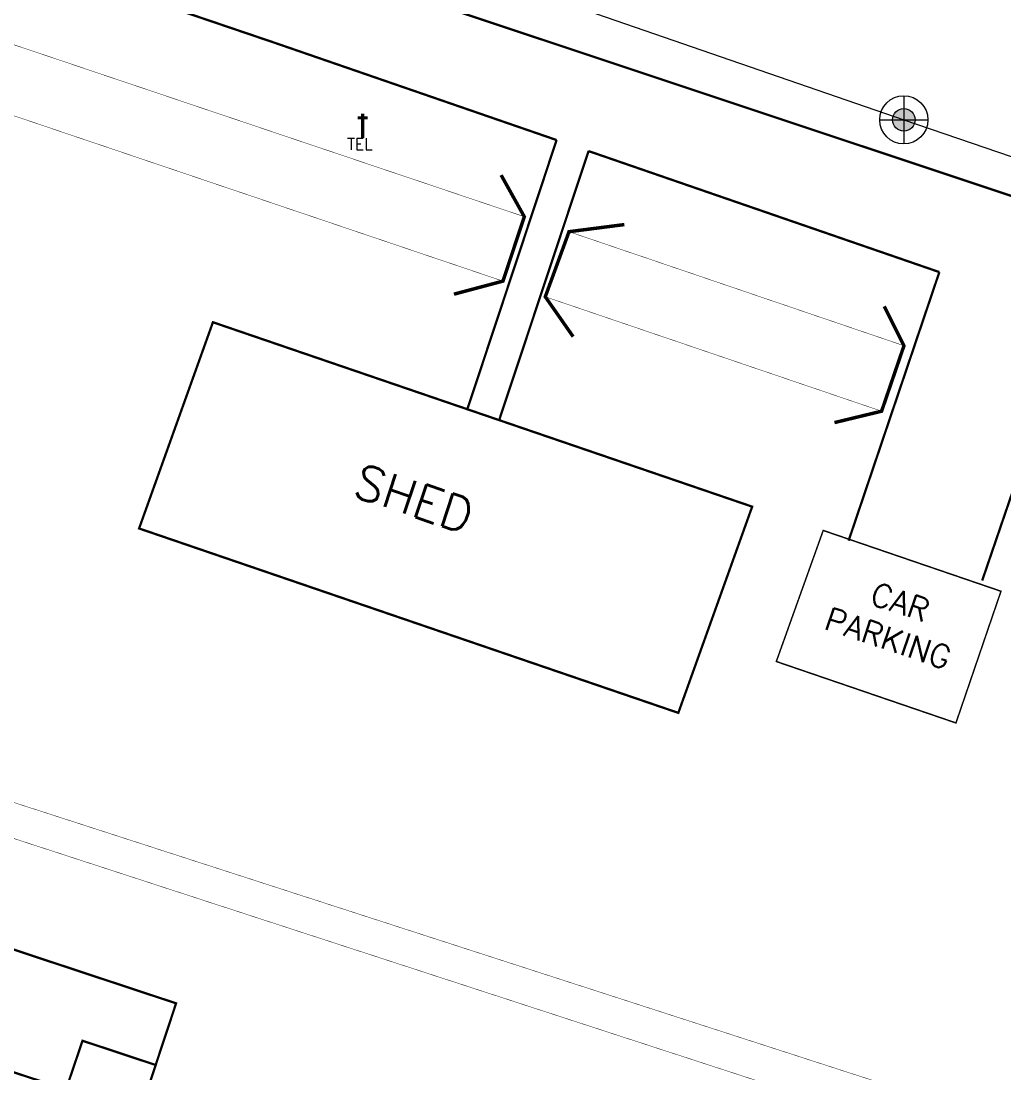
# Model space of a CAD drawing. Header units: inches. Extents: x 350994 to 353538, y 1581369 to 1583842.
# Drawn here: x 351504.87 to 351547.7, y 1583261.38 to 1583307.21 of the extents above; entities that cross this region are included whole.
import ezdxf

# ---------------------------------------------------------------- set-up
doc = ezdxf.new("R2010")
doc.units = ezdxf.units.IN
doc.header["$MEASUREMENT"] = 0
for name, pattern in [('1', [0]), ('ACAD_ISO02W100', [15, 12, -3]), ('ACAD_ISO03W100', [30, 12, -18]), ('DASHDOTX2', [2, 1, -0.5, 0, -0.5])]:
    doc.linetypes.add(name, pattern=pattern)
for name, color, linetype in [('BOUNDARY', 5, 'Continuous'), ('CULVERT', 255, '1'), ('CW', 94, '1'), ('EP TF', 5, 'Continuous'), ("ROAD'S", 1, '1'), ('TELEPHONE', 62, 'Continuous')]:
    doc.layers.add(name, color=color, linetype=linetype)
doc.styles.add('ROMANS', font='ROMANS.shx')
doc.styles.get("Standard").update_dxf_attribs({"font": 'arial.ttf'})
doc.linetypes.add('SILT_FENCE', pattern='A,0.5,-0.2,["EP",Standard,S=0.1,R=0,X=-0.1,Y=-0.05],-0.2', length=0.9)

# ---------------------------------------------------------------- blocks, each defined once
blk = doc.blocks.new('EP1')
at = {"layer": 'EP TF', "lineweight": 5}
h = blk.add_hatch(color=252, dxfattribs=at)
edge = h.paths.add_edge_path()
edge.add_arc((351339.771, 1583222.914), 0.49, 0, 360)
at = {"layer": 'EP TF', "color": 252, "lineweight": 5}
for points in [[(351339.771, 1583223.964), (351339.771, 1583221.864)], [(351338.721, 1583222.914), (351340.821, 1583222.914)]]:
    blk.add_lwpolyline(points, dxfattribs=at)
for radius in [1.05, 0.49]:
    blk.add_circle((351339.771, 1583222.914), radius, dxfattribs=at)

msp = doc.modelspace()

# ---------------------------------------------------------------- linework, layer by layer
at = {"layer": 'BOUNDARY', "lineweight": 5}
for points, const_width, elevation in [([(351513.229, 1583294.086), (351536.725, 1583286.051), (351533.507, 1583277.066), (351510.012, 1583285.101), (351513.229, 1583294.086), (351536.725, 1583286.051)], 0.1, 97.465), ([(351539.82, 1583285.014), (351537.776, 1583279.304), (351545.603, 1583276.627), (351547.565, 1583282.365), (351539.82, 1583285.014)], 0.0636, 97.456)]:
    msp.add_lwpolyline(points, dxfattribs=dict(at, const_width=const_width, elevation=elevation))
at = {"layer": 'BOUNDARY', "lineweight": 5, "elevation": 99.066}
msp.add_lwpolyline([(351499.224, 1583263.17, 0.1, 0.1, 0), (351506.826, 1583260.653, 0.1, 0.1, 0), (351507.547, 1583262.78, 0.1, 0.1, 0), (351510.735, 1583261.724, 0.1, 0.1, 0), (351510.735, 1583261.724, 0.1, 0.1, 0), (351510.735, 1583261.724, 0.1, 0.1, 0), (351510.735, 1583261.724, 0.1, 0.1, 0), (351509.487, 1583257.956, 0.1, 0.1, 0), (351509.107, 1583258.081, 0.1, 0.1, 0), (351508.384, 1583255.898, 0.1, 0.1, 0), (351508.764, 1583255.772, 0.1, 0.1, 0), (351507.475, 1583251.88, 0.1, 0.1, 0), (351507.141, 1583251.991, 0.1, 0.1, 0), (351507.267, 1583252.37, 0.1, 0.1, 0), (351504.514, 1583253.282, 0.1, 0.1, 0)], format="xyseb", dxfattribs=at)
at = {"layer": 'CULVERT', "color": 250, "linetype": 'DASHDOTX2', "lineweight": 5, "ltscale": 2, "const_width": 0.02}
for points, elevation in [([(351526.796, 1583298.685), (351415.108, 1583336.311)], 96.872), ([(351420.048, 1583300.504), (351574.792, 1583250.436)], 99.066), ([(351419.521, 1583299.306), (351574.263, 1583248.873)], 99.066), ([(351543.339, 1583293.063), (351528.744, 1583298.031)], 96.872)]:
    msp.add_lwpolyline(points, dxfattribs=dict(at, elevation=elevation))
for points in [[(351525.866, 1583295.878), (351414.28, 1583333.604)], [(351542.364, 1583290.21), (351527.71, 1583295.196)]]:
    msp.add_lwpolyline(points, dxfattribs=at)
at = {"layer": 'CULVERT', "color": 250, "lineweight": 5, "const_width": 0.15}
for points in [[(351525.787, 1583300.497), (351526.796, 1583298.685), (351525.866, 1583295.878), (351523.729, 1583295.308)], [(351531.155, 1583298.341), (351528.744, 1583298.031), (351527.71, 1583295.196), (351528.924, 1583293.459)], [(351542.483, 1583294.778), (351543.339, 1583293.063), (351542.364, 1583290.21), (351540.312, 1583289.714)]]:
    msp.add_lwpolyline(points, dxfattribs=at)
at = {"layer": 'CW', "linetype": 'ACAD_ISO03W100', "lineweight": 5, "ltscale": 0.1, "const_width": 0.1, "elevation": 99.066}
msp.add_lwpolyline([(351496.198, 1583266.537), (351497.088, 1583269.224), (351511.624, 1583264.411), (351510.735, 1583261.724)], dxfattribs=at)
at = {"layer": 'EP TF', "color": 252, "linetype": 'SILT_FENCE', "lineweight": 5, "ltscale": 6, "elevation": 97.302}
msp.add_lwpolyline([(351410.701, 1583348.845), (351433.156, 1583340.828), (351460.584, 1583331.224), (351487.867, 1583321.803), (351514.82, 1583312.747), (351543.332, 1583302.904), (351570.374, 1583293.664), (351592.865, 1583287.361)], dxfattribs=at)
at = {"layer": "ROAD'S", "lineweight": 5, "const_width": 0.1}
msp.add_lwpolyline([(351411.935, 1583346.868), (351414.522, 1583345.681), (351483.08, 1583321.341), (351517.089, 1583309.894), (351589.218, 1583285.857), (351593.825, 1583286.369), (351610.496, 1583337.07), (351608.719, 1583338.561), (351606.603, 1583339.31), (351528, 1583365.739), (351449.988, 1583391.929), (351428.689, 1583399.389), (351425.433, 1583399.196), (351423.571, 1583399.178), (351410.233, 1583349.25)], close=True, dxfattribs=at)
for points in [[(351566.837, 1583288.695), (351587.368, 1583281.612), (351589.749, 1583279.92), (351590.972, 1583277.627), (351589.879, 1583272.789), (351572.923, 1583223.021), (351570.49, 1583222.806), (351567.784, 1583223.345), (351562.174, 1583225.354), (351463.672, 1583257.317), (351394.003, 1583279.224), (351390.857, 1583283.441), (351391.809, 1583287.12), (351391.809, 1583287.12), (351391.95, 1583287.665), (351407.18, 1583340.371), (351411.724, 1583342.339), (351413.567, 1583341.782), (351482.492, 1583317.608), (351515.964, 1583306.247), (351528.201, 1583302.025)], [(351529.587, 1583301.547), (351544.88, 1583296.271)]]:
    msp.add_lwpolyline(points, dxfattribs=at)
at = {"layer": "ROAD'S", "linetype": 'ACAD_ISO02W100', "lineweight": 5, "ltscale": 0.2, "const_width": 0.1}
for points in [[(351528.203, 1583302.024), (351524.315, 1583290.297)], [(351525.704, 1583289.83), (351529.596, 1583301.544)], [(351544.88, 1583296.271), (351540.926, 1583284.566)], [(351546.746, 1583282.829), (351550.66, 1583294.276)]]:
    msp.add_lwpolyline(points, dxfattribs=at)
at = {"layer": 'TELEPHONE', "color": 66, "lineweight": 5, "const_width": 0.07}
for points in [[(351519.716, 1583303.017), (351519.566, 1583303.017), (351519.566, 1583302.967), (351519.716, 1583302.967)], [(351519.716, 1583302.146), (351519.786, 1583302.146), (351519.786, 1583303.141), (351519.716, 1583303.141), (351519.716, 1583302.146)], [(351519.716, 1583302.967), (351519.936, 1583302.967), (351519.936, 1583303.017), (351519.716, 1583303.017)]]:
    msp.add_lwpolyline(points, dxfattribs=at)

# ---------------------------------------------------------------- block references
at = {"layer": 'EP TF', "color": 1, "lineweight": 5}
msp.add_blockref('EP1', (203.56, 79.991, 97.302), dxfattribs=at)

# ---------------------------------------------------------------- texts
at = {"layer": 'BOUNDARY', "color": 0, "lineweight": 5, "width": 21.74101, "attachment_point": 5, "rotation": 341.4764, "style": 'ROMANS'}
for s, insert, char_height in [('SHED', (351521.988, 1583286.402), 1.5), ('CAR\\PPARKING', (351542.913, 1583281.104, 96.617), 1)]:
    msp.add_mtext(s, dxfattribs=dict(at, insert=insert, char_height=char_height))
at = {"layer": 'TELEPHONE', "color": 66, "lineweight": 9, "style": 'ROMANS'}
msp.add_text('TEL', height=0.5, dxfattribs=at).set_placement((351519.074, 1583301.6, 196.417))

doc.saveas('drawing.dxf')
